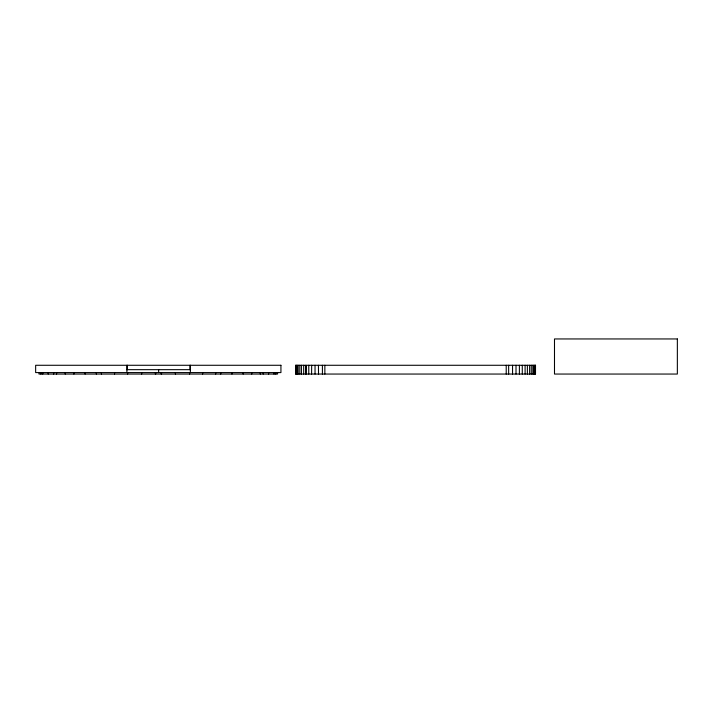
<?xml version="1.0" encoding="UTF-8"?>
<svg xmlns="http://www.w3.org/2000/svg" width="713" height="713" viewBox="0 0 713 713"><rect width="100%" height="100%" fill="white"/><g stroke="black" fill="none" stroke-linecap="round" stroke-linejoin="round"><path stroke-width="1.07" d="M126.531 369.664L190.371 369.664M158.642 369.664L158.642 372.587M535.169 365.279L535.169 374.049M534.839 365.279L534.839 374.049M533.859 365.279L533.859 374.049M532.869 365.279L532.869 374.049M531.256 365.279L531.256 374.049M529.607 365.279L529.607 374.049M527.379 365.279L527.379 374.049M525.098 365.279L525.098 374.049M522.281 365.279L522.281 374.049M519.394 365.279L519.394 374.049M516.007 365.279L516.007 374.049M512.549 365.279L512.549 374.049M508.636 365.279L508.636 374.049M506.221 365.279L506.221 374.049M324.852 365.279L324.852 374.049M322.419 365.279L322.419 374.049M318.426 365.279L318.515 374.049M315.039 365.279L315.039 374.049M311.67 365.279L311.59 374.049M308.774 365.279L308.774 374.049M303.676 365.279L303.676 374.049M301.403 365.279L301.456 374.049M299.799 365.279L299.799 374.049M298.159 365.279L298.194 374.049M297.187 365.279L297.187 374.049M296.198 365.279L296.216 374.049M295.877 365.279L295.877 374.049M277.598 372.587L277.589 374.049L38.983 374.049L38.992 372.587M275.788 372.587L275.788 374.049M273.988 372.587L273.988 374.049M268.605 372.587L268.605 374.049M263.222 372.587L263.222 374.049M260.298 372.587L260.298 374.049M251.734 372.587L251.734 374.049M243.169 372.587L243.169 374.049M231.948 372.587L231.948 374.049M220.736 372.587L220.736 374.049M215.674 372.587L215.674 374.049M202.635 372.587L202.635 374.049M190.371 365.279L190.371 372.587M189.988 365.279L189.988 369.664M189.605 372.587L189.605 374.049M175.416 372.587L175.416 374.049M161.521 372.587L161.521 374.049M161.254 372.587L161.254 374.049M155.666 372.587L155.666 374.049M155.407 372.587L155.407 374.049M141.655 372.587L141.655 374.049M127.645 372.587L127.645 374.049M127.271 365.279L127.271 369.664M126.896 365.279L126.896 372.587M114.543 372.587L114.543 374.049M101.433 372.587L101.433 374.049M96.362 372.587L96.362 374.049M85.132 372.587L85.132 374.049M73.902 372.587L73.902 374.049M65.248 372.587L65.248 374.049M56.585 372.587L56.585 374.049M53.653 372.587L53.653 374.049M48.217 372.587L48.217 374.049M42.771 372.587L42.771 374.049M40.882 372.587L40.882 374.049M677.35 338.951L554.491 338.951L554.491 374.049L677.35 374.049L677.35 338.951M280.931 365.279L35.65 365.279L35.65 372.587L280.931 372.587L280.931 365.279M535.508 365.279L295.556 365.279L295.556 374.049L535.508 374.049L535.508 365.279M305.966 374.049L305.966 365.279L305.895 374.049"/></g></svg>
